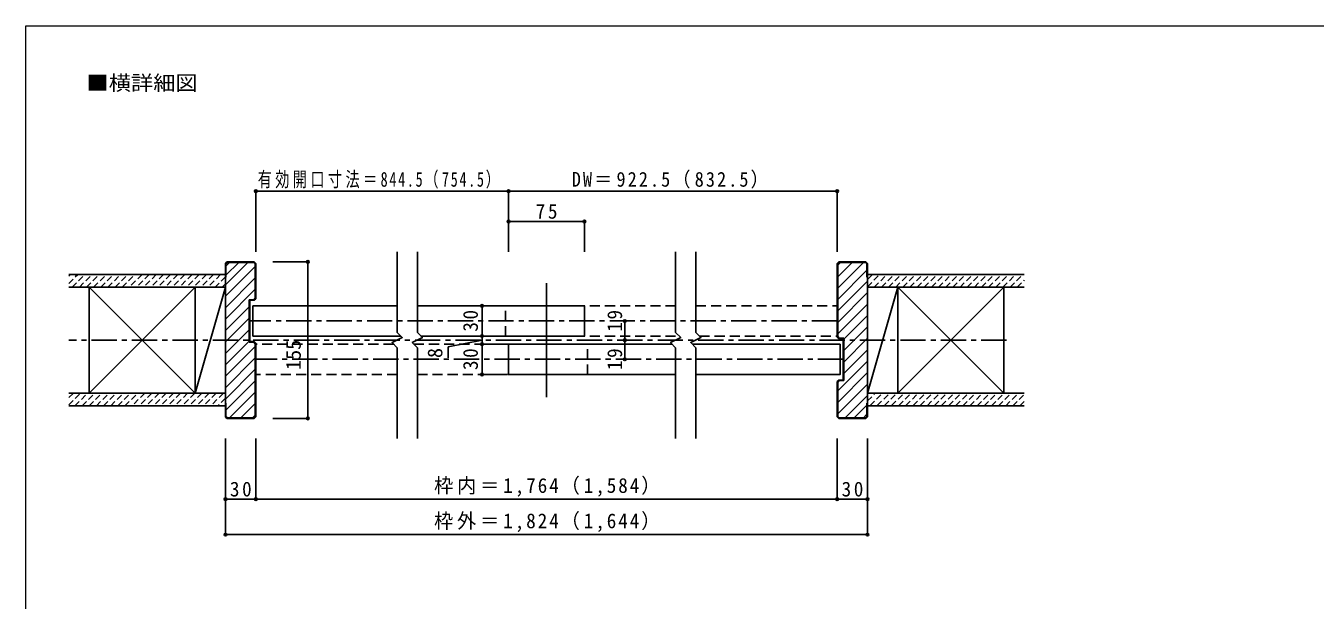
# Model space of a CAD drawing. Units: millimetres on the paper, with parts at other scales. Extents: x -197 to 198, y -138 to 137.
# Drawn here: x -197.2 to 57.9, y 23.2 to 137 of the extents above; entities that cross this region are included whole.
import ezdxf
from ezdxf.enums import TextEntityAlignment as Align

# ---------------------------------------------------------------- set-up
doc = ezdxf.new("R2010")
doc.units = ezdxf.units.MM
doc.header["$PDMODE"] = 32
doc.header["$PDSIZE"] = 0.5
for name, pattern in [('CHAIN1', [8, 5, -1, 1, -1]), ('DASHED1', [1.8, 1.2, -0.6]), ('DASHED2', [3, 2, -1])]:
    doc.linetypes.add(name, pattern=pattern)
for name, color, linetype in [('0-1_通り芯', 4, 'CHAIN1'), ('0-2_柱', 7, 'Continuous'), ('0-3_仕上げ', 2, 'Continuous'), ('0-4_枠', 3, 'Continuous'), ('0-6_扉', 6, 'Continuous'), ('0-A_文字', 7, 'Continuous'), ('0-B_寸法', 7, 'Continuous'), ('0-C_ハッチ', 4, 'DASHED1')]:
    doc.layers.add(name, color=color, linetype=linetype)
doc.layers.add('F-0_補助線', color=7, linetype='Continuous', lineweight=18)
doc.styles.add('ＭＳ ゴシック', font='')
doc.styles.get('ＭＳ ゴシック').set_extended_font_data('MS Gothic')

msp = doc.modelspace()

# ---------------------------------------------------------------- linework, layer by layer
at = {"layer": '0-1_通り芯'}
for p, q in [((-36.668, 78.55), (-152.868, 78.55)), ((-3.169, 74.75), (-188.667, 74.75)), ((-35.468, 70.95), (-151.668, 70.95))]:
    msp.add_line(p, q, dxfattribs=at)
at = {"layer": '0-2_柱', "color": 3}
for p, q in [((-184.644, 85.25), (-184.644, 64.25)), ((-163.644, 85.25), (-163.644, 64.25)), ((-157.668, 85.25), (-157.668, 64.25)), ((-30.672, 64.25), (-30.672, 85.25)), ((-24.696, 64.25), (-24.696, 85.25)), ((-3.696, 64.25), (-3.696, 85.25))]:
    msp.add_line(p, q, dxfattribs=at)
at = {"layer": '0-2_柱'}
for p, q in [((-163.644, 64.25), (-184.644, 85.25)), ((-184.644, 64.25), (-163.644, 85.25)), ((-157.668, 85.25), (-163.644, 64.25)), ((-24.696, 85.25), (-30.672, 64.25)), ((-24.696, 85.25), (-3.696, 64.25)), ((-24.696, 64.25), (-3.696, 85.25))]:
    msp.add_line(p, q, dxfattribs=at)
at = {"layer": '0-3_仕上げ'}
for p, q in [((-188.667, 87.75), (-157.668, 87.75)), ((0.331, 87.75), (-30.672, 87.75)), ((-188.667, 85.25), (-157.668, 85.25)), ((0.331, 85.25), (-30.672, 85.25)), ((-188.667, 64.25), (-157.668, 64.25)), ((0.331, 64.25), (-30.672, 64.25)), ((-188.667, 61.75), (-157.668, 61.75)), ((0.331, 61.75), (-30.672, 61.75))]:
    msp.add_line(p, q, dxfattribs=at)
at = {"layer": '0-4_枠'}
for p, q in [((-157.668, 89.95), (-157.368, 90.25)), ((-157.668, 89.95), (-157.668, 59.55)), ((-157.268, 90.15), (-157.568, 89.85)), ((-157.568, 89.85), (-157.568, 87.25)), ((-151.968, 90.25), (-157.368, 90.25)), ((-152.068, 90.15), (-157.268, 90.15)), ((-152.068, 90.15), (-151.768, 89.85)), ((-151.668, 89.95), (-151.968, 90.25)), ((-151.768, 89.85), (-151.768, 83.05)), ((-151.668, 89.95), (-151.668, 82.95)), ((-36.668, 89.95), (-36.368, 90.25)), ((-36.668, 75.35), (-36.668, 89.95)), ((-36.568, 89.85), (-36.268, 90.15)), ((-36.568, 75.45), (-36.568, 89.85)), ((-30.972, 90.25), (-36.368, 90.25)), ((-31.072, 90.15), (-36.268, 90.15)), ((-31.072, 90.15), (-30.772, 89.85)), ((-30.972, 90.25), (-30.672, 89.95)), ((-30.772, 89.85), (-30.772, 87.25)), ((-30.672, 59.55), (-30.672, 89.95)), ((-157.568, 87.25), (-157.668, 87.25)), ((-30.772, 87.25), (-30.672, 87.25)), ((-152.968, 82.75), (-152.968, 74.35)), ((-152.068, 82.75), (-152.968, 82.75)), ((-152.868, 82.65), (-152.868, 74.45)), ((-151.968, 82.65), (-152.868, 82.65)), ((-152.068, 82.75), (-151.768, 83.05)), ((-151.968, 82.65), (-151.668, 82.95)), ((-152.068, 74.35), (-152.968, 74.35)), ((-151.968, 74.45), (-152.868, 74.45)), ((-152.068, 74.35), (-151.768, 74.05)), ((-151.668, 74.15), (-151.968, 74.45)), ((-151.768, 74.05), (-151.768, 59.65)), ((-151.668, 74.15), (-151.668, 59.55)), ((-36.368, 75.05), (-36.668, 75.35)), ((-36.268, 75.15), (-36.568, 75.45)), ((-36.368, 75.05), (-35.468, 75.05)), ((-36.268, 75.15), (-35.368, 75.15)), ((-35.468, 66.85), (-35.468, 75.05)), ((-35.368, 66.75), (-35.368, 75.15)), ((-36.668, 66.55), (-36.368, 66.85)), ((-36.668, 59.55), (-36.668, 66.55)), ((-36.568, 66.45), (-36.268, 66.75)), ((-36.568, 59.65), (-36.568, 66.45)), ((-36.368, 66.85), (-35.468, 66.85)), ((-36.268, 66.75), (-35.368, 66.75)), ((-157.568, 62.25), (-157.668, 62.25)), ((-157.568, 59.65), (-157.568, 62.25)), ((-30.772, 62.25), (-30.672, 62.25)), ((-30.772, 59.65), (-30.772, 62.25)), ((-157.368, 59.25), (-157.668, 59.55)), ((-157.268, 59.35), (-157.568, 59.65)), ((-151.968, 59.25), (-157.368, 59.25)), ((-152.068, 59.35), (-157.268, 59.35)), ((-152.068, 59.35), (-151.768, 59.65)), ((-151.968, 59.25), (-151.668, 59.55)), ((-36.368, 59.25), (-36.668, 59.55)), ((-36.268, 59.35), (-36.568, 59.65)), ((-30.972, 59.25), (-36.368, 59.25)), ((-31.072, 59.35), (-36.268, 59.35)), ((-31.072, 59.35), (-30.772, 59.65)), ((-30.972, 59.25), (-30.672, 59.55))]:
    msp.add_line(p, q, dxfattribs=at)
at = {"layer": '0-6_扉', "color": 2}
for p, q in [((-123.718, 76.25), (-123.718, 92.25)), ((-119.718, 76.25), (-119.718, 92.25)), ((-68.618, 76.25), (-68.618, 92.25)), ((-64.618, 76.25), (-64.618, 92.25)), ((-123.718, 55.25), (-123.718, 73.25)), ((-119.718, 55.25), (-119.718, 73.25)), ((-68.618, 55.25), (-68.618, 73.25)), ((-64.618, 55.25), (-64.618, 73.25))]:
    msp.add_line(p, q, dxfattribs=at)
at = {"layer": '0-6_扉', "color": 3}
msp.add_line((-94.168, 86.05), (-94.168, 63.45), dxfattribs=at)
at = {"layer": '0-6_扉'}
for p, q in [((-152.268, 75.55), (-152.268, 81.55)), ((-123.718, 81.55), (-152.268, 81.55)), ((-86.668, 81.55), (-119.718, 81.55)), ((-86.668, 81.55), (-86.668, 75.55)), ((-123.018, 75.55), (-152.268, 75.55)), ((-86.668, 75.55), (-119.018, 75.55)), ((-101.668, 73.95), (-101.668, 67.95)), ((-69.318, 73.95), (-101.668, 73.95)), ((-36.068, 73.95), (-65.318, 73.95)), ((-68.618, 67.95), (-101.668, 67.95))]:
    msp.add_line(p, q, dxfattribs=at)
at = {"layer": '0-6_扉', "color": 2, "linetype": 'DASHED2'}
for p, q in [((-102.272, 75.55), (-102.272, 81.55)), ((-68.618, 81.55), (-102.272, 81.55)), ((-64.618, 81.55), (-36.668, 81.55)), ((-36.668, 75.55), (-36.668, 81.55)), ((-68.618, 75.55), (-102.272, 75.55)), ((-63.918, 75.55), (-36.668, 75.55)), ((-151.668, 67.95), (-151.668, 73.95)), ((-124.418, 73.95), (-151.668, 73.95)), ((-120.418, 73.95), (-86.064, 73.95)), ((-86.064, 67.95), (-86.064, 73.95)), ((-123.718, 67.95), (-151.668, 67.95)), ((-119.718, 67.95), (-86.064, 67.95))]:
    msp.add_line(p, q, dxfattribs=at)
at = {"layer": '0-6_扉', "color": 2}
for points in [[(-123.718, 73.25), (-124.718, 74.25), (-122.718, 75.25), (-123.718, 76.25)], [(-119.718, 73.25), (-120.718, 74.25), (-118.718, 75.25), (-119.718, 76.25)], [(-68.618, 73.25), (-69.618, 74.25), (-67.618, 75.25), (-68.618, 76.25)], [(-64.618, 73.25), (-65.618, 74.25), (-63.618, 75.25), (-64.618, 76.25)]]:
    msp.add_lwpolyline(points, dxfattribs=at)
at = {"layer": '0-6_扉'}
msp.add_lwpolyline([(-36.068, 73.95), (-36.068, 67.95), (-64.618, 67.95)], dxfattribs=at)
at = {"layer": '0-B_寸法', "color": 4}
for p, q in [((-151.668, 104.25), (-151.668, 92.25)), ((-101.668, 104.25), (-101.668, 92.25)), ((-101.668, 104.25), (-36.668, 104.25)), ((-36.668, 104.25), (-36.668, 92.25)), ((-101.668, 98.25), (-86.668, 98.25)), ((-101.668, 98.25), (-101.668, 92.25)), ((-86.668, 98.25), (-86.668, 92.25)), ((-141.384, 90.25), (-148.288, 90.25)), ((-141.384, 59.25), (-141.384, 90.25)), ((-106.915, 81.55), (-106.915, 75.55)), ((-101.906, 81.55), (-106.915, 81.55)), ((-78.668, 74.75), (-78.668, 78.55)), ((-106.915, 74.75), (-113.606, 73.45)), ((-106.915, 75.55), (-106.915, 67.95)), ((-106.915, 75.55), (-101.906, 75.55)), ((-101.906, 75.55), (-106.915, 75.55)), ((-78.668, 70.95), (-78.668, 74.75)), ((-113.606, 71.242), (-113.606, 73.45)), ((-106.915, 73.95), (-101.906, 73.95)), ((-106.915, 67.95), (-101.906, 67.95)), ((-141.384, 59.25), (-148.288, 59.25)), ((-157.668, 36.25), (-157.668, 55.25)), ((-151.668, 43.25), (-151.668, 55.25)), ((-36.668, 43.25), (-36.668, 55.25)), ((-30.672, 36.25), (-30.672, 55.25)), ((-157.668, 43.25), (-151.668, 43.25)), ((-151.668, 43.25), (-36.668, 43.25)), ((-36.668, 43.25), (-30.672, 43.25)), ((-157.668, 36.25), (-30.672, 36.25))]:
    msp.add_line(p, q, dxfattribs=at)
msp.add_lwpolyline([(-151.668, 104.25), (-101.668, 104.25), (-101.668, 92.25)], dxfattribs=at)
at = {"layer": '0-B_寸法'}
for p in [(-151.668, 104.25), (-101.668, 104.25), (-36.668, 104.25), (-101.668, 98.25), (-86.668, 98.25), (-141.384, 90.25), (-106.915, 81.55), (-78.668, 78.55), (-106.915, 75.55), (-106.915, 75.55), (-106.915, 73.95), (-78.668, 74.75), (-78.668, 70.95), (-106.915, 67.95), (-141.384, 59.25), (-157.668, 43.25), (-151.668, 43.25), (-36.668, 43.25), (-30.672, 43.25), (-157.668, 36.25), (-30.672, 36.25)]:
    msp.add_point(p, dxfattribs=at)
at = {"layer": '0-C_ハッチ', "linetype": 'Continuous'}
for p, q in [((-157.668, 85.701), (-153.219, 90.15)), ((-157.668, 83.438), (-151.768, 89.338)), ((-157.568, 87.613), (-155.031, 90.15)), ((-157.568, 89.425), (-156.843, 90.15)), ((-35.995, 90.15), (-36.568, 89.577)), ((-33.733, 90.15), (-36.568, 87.315)), ((-31.47, 90.15), (-36.568, 85.052)), ((-157.668, 81.175), (-151.768, 87.075)), ((-30.772, 88.586), (-36.568, 82.789)), ((-157.668, 78.913), (-151.768, 84.813)), ((-30.668, 86.427), (-36.568, 80.526)), ((-30.668, 84.164), (-36.568, 78.264)), ((-30.668, 81.901), (-36.568, 76.001)), ((-157.668, 76.65), (-152.968, 81.35)), ((-157.668, 74.387), (-152.968, 79.087)), ((-30.668, 79.638), (-35.368, 74.938)), ((-157.668, 72.124), (-152.968, 76.824)), ((-30.668, 77.375), (-35.368, 72.676)), ((-157.668, 69.862), (-152.968, 74.562)), ((-30.668, 75.113), (-35.368, 70.413)), ((-157.668, 67.599), (-151.768, 73.499)), ((-30.668, 72.85), (-35.368, 68.15)), ((-157.668, 65.336), (-151.768, 71.236)), ((-157.668, 63.073), (-151.768, 68.974)), ((-30.668, 70.587), (-36.668, 64.587)), ((-157.568, 60.911), (-151.768, 66.711)), ((-30.668, 68.325), (-36.568, 62.425)), ((-156.866, 59.35), (-151.768, 64.448)), ((-30.668, 66.062), (-36.568, 60.162)), ((-30.668, 63.799), (-35.117, 59.35)), ((-154.603, 59.35), (-151.768, 62.185)), ((-30.772, 61.883), (-33.305, 59.35)), ((-152.341, 59.35), (-151.768, 59.923)), ((-30.772, 60.071), (-31.493, 59.35))]:
    msp.add_line(p, q, dxfattribs=at)
at = {"layer": '0-C_ハッチ'}
for p, q in [((-188.667, 85.989), (-186.906, 87.75)), ((-188.667, 87.403), (-188.32, 87.75)), ((-187.992, 85.25), (-185.492, 87.75)), ((-186.577, 85.25), (-184.077, 87.75)), ((-185.163, 85.25), (-182.663, 87.75)), ((-183.749, 85.25), (-181.249, 87.75)), ((-182.335, 85.25), (-179.835, 87.75)), ((-180.921, 85.25), (-178.421, 87.75)), ((-179.506, 85.25), (-177.006, 87.75)), ((-178.092, 85.25), (-175.592, 87.75)), ((-174.178, 87.75), (-176.678, 85.25)), ((-172.764, 87.75), (-175.264, 85.25)), ((-171.35, 87.75), (-173.85, 85.25)), ((-169.935, 87.75), (-172.435, 85.25)), ((-168.521, 87.75), (-171.021, 85.25)), ((-167.107, 87.75), (-169.607, 85.25)), ((-165.693, 87.75), (-168.193, 85.25)), ((-164.278, 87.75), (-166.778, 85.25)), ((-162.864, 87.75), (-165.364, 85.25)), ((-161.45, 87.75), (-163.95, 85.25)), ((-160.036, 87.75), (-162.536, 85.25)), ((-158.622, 87.75), (-161.122, 85.25)), ((-157.668, 87.289), (-159.707, 85.25)), ((-30.668, 86.747), (-29.665, 87.75)), ((-30.668, 85.333), (-28.251, 87.75)), ((-29.337, 85.25), (-26.837, 87.75)), ((-27.922, 85.25), (-25.422, 87.75)), ((-26.508, 85.25), (-24.008, 87.75)), ((-25.094, 85.25), (-22.594, 87.75)), ((-23.68, 85.25), (-21.18, 87.75)), ((-22.265, 85.25), (-19.765, 87.75)), ((-20.851, 85.25), (-18.351, 87.75)), ((-19.437, 85.25), (-16.937, 87.75)), ((-18.023, 85.25), (-15.523, 87.75)), ((-16.609, 85.25), (-14.109, 87.75)), ((-15.194, 85.25), (-12.694, 87.75)), ((-13.78, 85.25), (-11.28, 87.75)), ((-12.366, 85.25), (-9.866, 87.75)), ((-10.952, 85.25), (-8.452, 87.75)), ((-9.538, 85.25), (-7.038, 87.75)), ((-8.123, 85.25), (-5.623, 87.75)), ((-6.709, 85.25), (-4.209, 87.75)), ((-5.295, 85.25), (-2.795, 87.75)), ((-3.881, 85.25), (-1.381, 87.75)), ((-2.466, 85.25), (0.034, 87.75)), ((-157.668, 85.875), (-158.293, 85.25)), ((-1.052, 85.25), (0.331, 86.633)), ((-188.667, 61.948), (-186.364, 64.25)), ((-188.667, 63.362), (-187.778, 64.25)), ((-187.45, 61.75), (-184.95, 64.25)), ((-186.036, 61.75), (-183.536, 64.25)), ((-184.622, 61.75), (-182.122, 64.25)), ((-183.207, 61.75), (-180.707, 64.25)), ((-181.793, 61.75), (-179.293, 64.25)), ((-180.379, 61.75), (-177.879, 64.25)), ((-178.965, 61.75), (-176.465, 64.25)), ((-177.551, 61.75), (-175.051, 64.25)), ((-173.636, 64.25), (-176.136, 61.75)), ((-172.222, 64.25), (-174.722, 61.75)), ((-170.808, 64.25), (-173.308, 61.75)), ((-169.394, 64.25), (-171.894, 61.75)), ((-167.98, 64.25), (-170.48, 61.75)), ((-166.565, 64.25), (-169.065, 61.75)), ((-165.151, 64.25), (-167.651, 61.75)), ((-163.737, 64.25), (-166.237, 61.75)), ((-162.323, 64.25), (-164.823, 61.75)), ((-160.908, 64.25), (-163.408, 61.75)), ((-159.494, 64.25), (-161.994, 61.75)), ((-158.08, 64.25), (-160.58, 61.75)), ((-30.668, 64.12), (-30.538, 64.25)), ((-30.668, 62.705), (-29.123, 64.25)), ((-30.145, 61.814), (-27.709, 64.25)), ((-28.731, 61.814), (-26.295, 64.25)), ((-27.316, 61.814), (-24.881, 64.25)), ((-25.902, 61.814), (-23.466, 64.25)), ((-24.488, 61.814), (-22.052, 64.25)), ((-23.074, 61.814), (-20.638, 64.25)), ((-21.66, 61.814), (-19.224, 64.25)), ((-20.245, 61.814), (-17.81, 64.25)), ((-18.831, 61.814), (-16.395, 64.25)), ((-17.417, 61.814), (-14.981, 64.25)), ((-16.003, 61.814), (-13.567, 64.25)), ((-14.588, 61.814), (-12.153, 64.25)), ((-13.174, 61.814), (-10.739, 64.25)), ((-11.824, 61.75), (-9.324, 64.25)), ((-10.41, 61.75), (-7.91, 64.25)), ((-8.996, 61.75), (-6.496, 64.25)), ((-7.582, 61.75), (-5.082, 64.25)), ((-6.167, 61.75), (-3.667, 64.25)), ((-4.753, 61.75), (-2.253, 64.25)), ((-3.339, 61.75), (-0.839, 64.25)), ((-1.925, 61.75), (0.331, 64.005)), ((-157.668, 63.248), (-159.166, 61.75)), ((-157.668, 61.834), (-157.752, 61.75)), ((-0.511, 61.75), (0.331, 62.591)), ((-0.511, 61.75), (0.331, 62.591))]:
    msp.add_line(p, q, dxfattribs=at)
at = {"layer": 'F-0_補助線', "color": 3}
msp.add_lwpolyline([(-197.169, 137), (197.831, 137), (197.831, -138), (-197.169, -138)], close=True, dxfattribs=at)

# ---------------------------------------------------------------- texts
at = {"layer": '0-A_文字', "style": 'ＭＳ ゴシック', "width": 1.1}
msp.add_text('■横詳細図', height=2.933, dxfattribs=at).set_placement((-185.167, 123.333), align=Align.BOTTOM_LEFT)
at = {"layer": '0-B_寸法', "style": 'ＭＳ ゴシック'}
for s, p in [('155', (-141.884, 68.837)), ('8', (-113.891, 71.208))]:
    msp.add_text(s, height=2.933, rotation=90, dxfattribs=at).set_placement(p, align=Align.BOTTOM_LEFT)
at = {"layer": '0-B_寸法', "char_height": 2.933, "attachment_point": 7, "style": 'ＭＳ ゴシック'}
for s, insert in [('\\T1.24;\\W0.7;有効開口寸法＝844.5（754.5）', (-151.293, 104.75)), ('\\T1.23;\\W0.9;DW＝922.5（832.5）', (-89.168, 104.75)), ('\\T1.27;\\W0.95;75', (-96.293, 98.75)), ('\\T1.27;\\W0.95;30', (-156.793, 43.75)), ('\\T1.2;\\W0.95;枠内＝1,764（1,584）', (-116.418, 43.75)), ('\\T1.27;\\W0.95;30', (-35.795, 43.75)), ('\\T1.2;\\W0.95;枠外＝1,824（1,644）', (-116.42, 36.75))]:
    msp.add_mtext(s, dxfattribs=dict(at, insert=insert))
at = {"layer": '0-B_寸法', "char_height": 2.933, "attachment_point": 7, "rotation": 90, "style": 'ＭＳ ゴシック'}
for s, insert in [('\\T1.27;\\W0.95;30', (-107.699, 76.425)), ('\\T1.27;\\W0.95;19', (-79.168, 76.425)), ('\\T1.27;\\W0.95;30', (-107.699, 68.825)), ('\\T1.27;\\W0.95;19', (-79.168, 68.825))]:
    msp.add_mtext(s, dxfattribs=dict(at, insert=insert))

doc.saveas('drawing.dxf')
